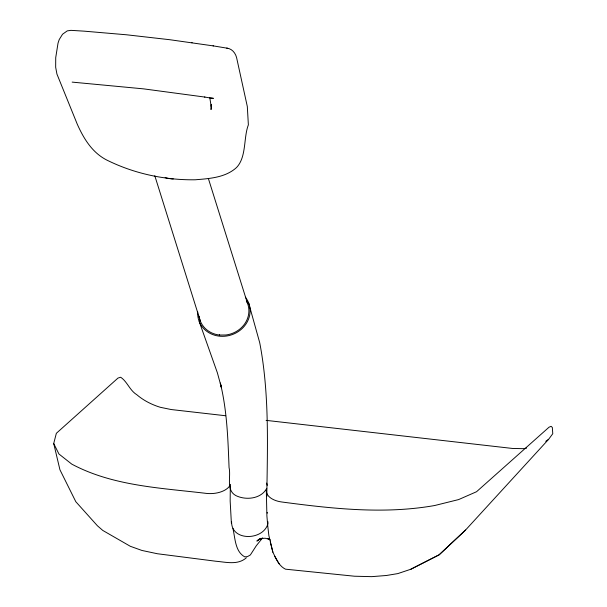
<?xml version="1.0" encoding="UTF-8"?>
<svg xmlns="http://www.w3.org/2000/svg" width="607" height="607" viewBox="0 0 607 607"><rect width="100%" height="100%" fill="white"/><g stroke="black" fill="none" stroke-linecap="round" stroke-linejoin="round"><path stroke-width="0.91" d="M266.784 496.572C267.505 445.379 269.44 393.253 259.713 342.697L248.551 302.658M211.236 104.662L211.016 109.571L211.547 106.817M219.544 335.041L219.575 334.548L219.476 335.049L225.994 334.988A25.206 22.869 -17.4 0 0 246.321 300.776M267.877 521.58L268.013 523.439C263.635 540.662 231.199 541.596 231.586 521.716M230.303 485.896L230.167 501.041L231.388 523.317M246.359 557.78C237.701 565.413 225.895 562.052 215.675 561.217L157.372 553.743L141.917 550.45L130.323 546.292L102.803 530.45L97.408 525.768L75.814 501.716L59.941 469.788L53.712 443.527L56.352 433.299L118.001 378.055L120.679 377.243C127.28 381.606 129.701 390.415 136.818 394.732C143.647 400.552 151.773 404.679 160.347 407.305L171.166 409.535L225.69 415.757M267.27 513.188L267.239 512.399M210.697 98.038L213.323 98.205M262.474 538.037L256.291 545.746L250.372 554.935L247.428 556.642L244.727 556.839C235.023 551.551 235.205 538.037 232.929 528.507M266.344 491.458L266.898 515.98L267.786 526.269L268.863 535.549L272.877 552.203C275.98 558.44 278.81 565.959 285.487 569.176L354.458 576.218L371.704 576.65L386.431 575.489L397.813 573.6L410.81 569.252L439.157 554.798L465.584 530.025L548.607 439.331L552.772 433.717L552.34 427.503L551.141 426.319L549.039 427.199L476.533 491.731L458.626 499.576L434.749 505.502C384.079 514.486 332.522 508.704 281.982 502.019A20.517 11.791 -1.1 0 1 266.701 488.46C260.949 499 245.714 500.532 235.736 495.524C225.781 490.008 231.176 476.48 229.059 467.549C227.974 439.202 227.064 410.727 220.318 383.025L221.441 387.676L217.389 372.85L199.225 321.589M465.584 530.025L439.157 554.798L410.81 569.252M258.969 539.373L256.875 541.08L260.221 538.735M545.739 441.35L548.607 439.331M260.221 538.652L258.21 539.813L262.77 538.25M526.55 448.156L523.151 448.672L512.399 448.444L266.109 420.363M260.449 538.417L265.206 538.25L269.804 539.486M213.459 45.92L169.839 39.721L126.582 34.789L84.153 31.154L70.943 30.35L67.24 30.889L62.544 34.235L59.198 39.599L58.029 43.135L55.723 57.627L55.669 67.271L56.929 74.054L77.264 124.192C84.07 139.39 92.954 153.791 108.661 160.969C135.528 173.921 165.483 180.218 195.272 179.778C209.491 178.595 225.463 177.646 236.555 167.509C246.662 156.925 243.399 137.721 248.369 124.852L247.315 106.521L236.563 57.475C235.296 52.763 231.828 48.59 226.715 48.112M204.916 97.082L143.586 88.865L72.15 82.112M191.433 42.611L192.146 42.733M213.057 45.851L227.731 48.279M204.513 97.014L213.216 98.455M269.076 539.13L267.626 538.409L270.35 540.101M274.743 556.293L279.114 563.88M53.712 443.527L58.955 454.006L71.755 464.112C113.107 486.199 161.136 487.929 206.661 493.43A20.517 11.791 -1.1 0 0 230.569 484.34M208.353 178.45L247.413 303.098M154.793 175.734L200.363 321.156M270.32 542.074L272.877 552.203M266.693 483.081L267.239 485.357M209.772 97.606L211.35 107.439L211.289 104.745M245.41 297.218A26.427 23.977 -17.4 0 1 230.918 335.049A26.427 23.977 -17.4 0 1 197.73 311.892M219.476 335.049A25.206 22.869 -17.4 0 1 199.066 316.194M173.283 178.951A25.206 22.869 -17.4 0 1 170.506 178.784M169.596 178.663A25.206 22.869 -17.4 0 1 165.134 177.578"/></g></svg>
